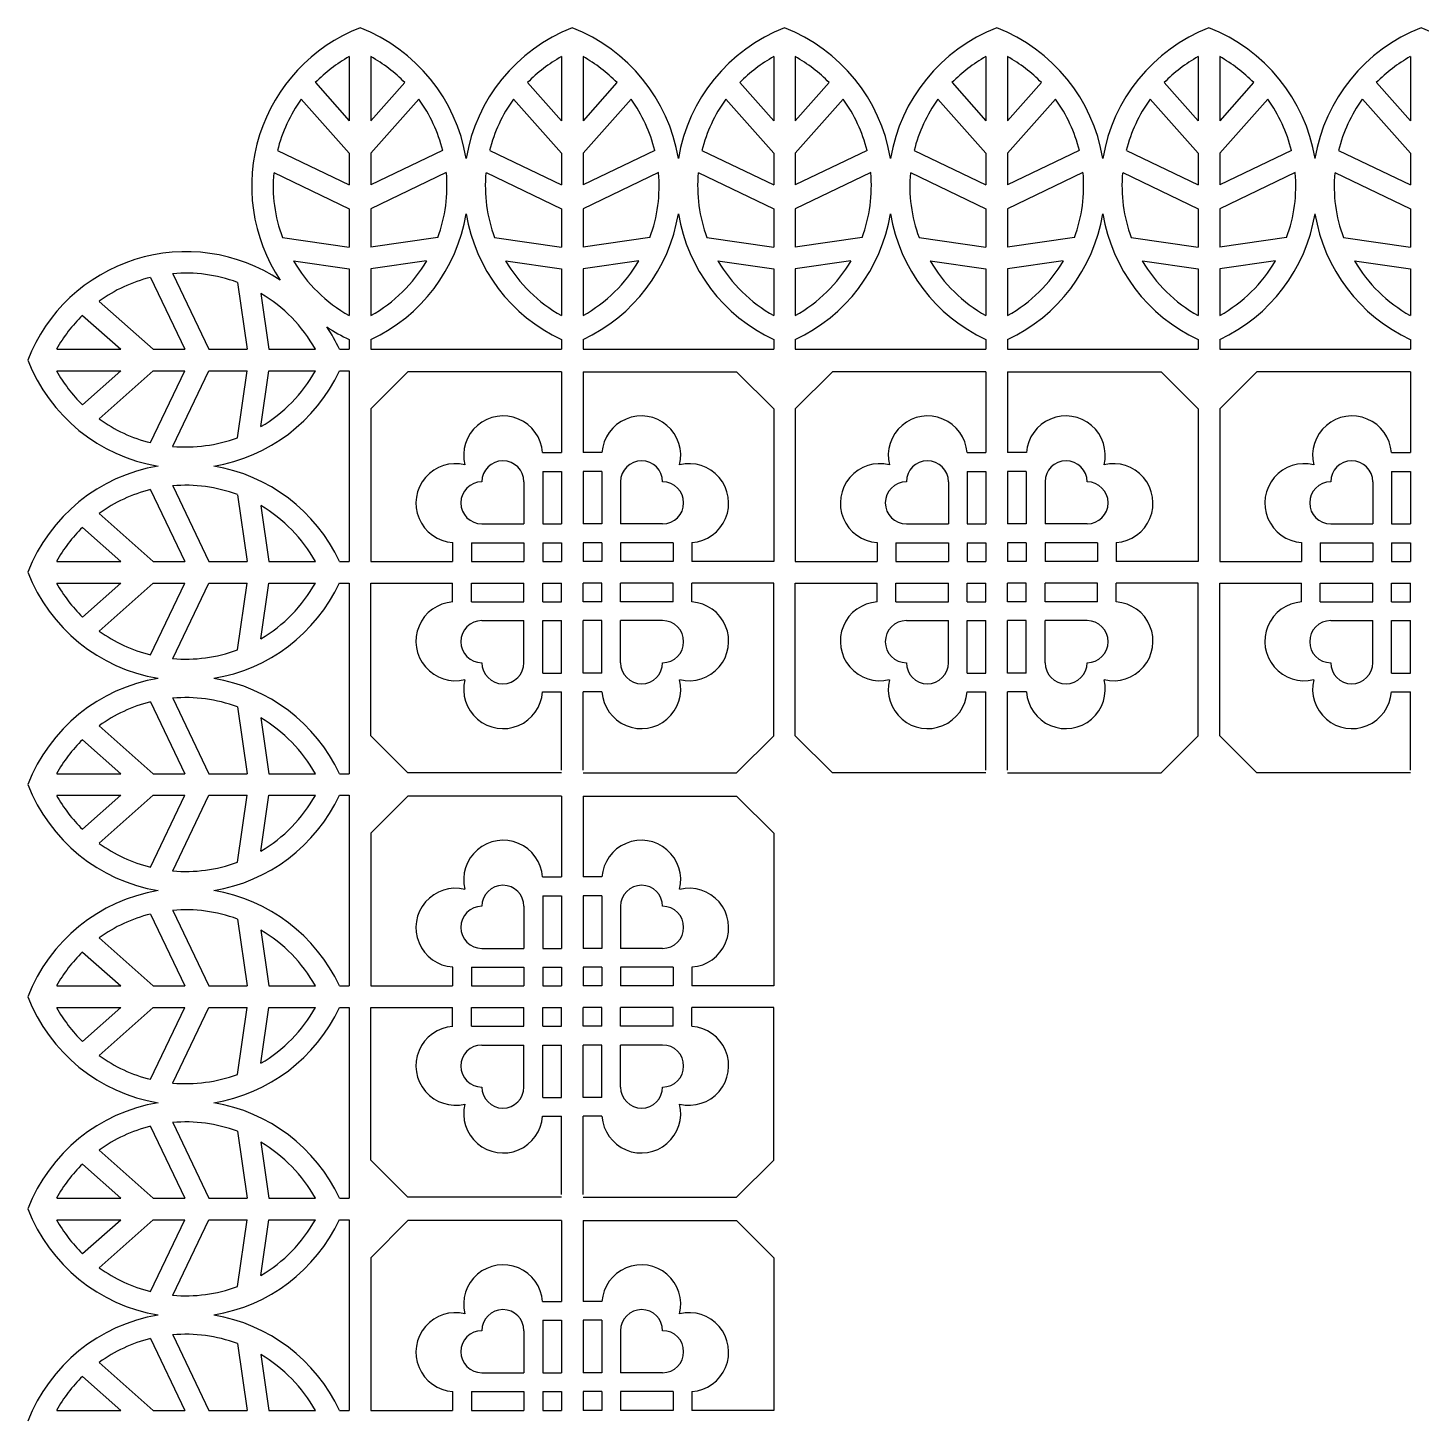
# Model space of a CAD drawing. Extents: x 232 to 433, y 77 to 278.
# Drawn here: x 231.8 to 332.5, y 177.8 to 278.4 of the extents above; entities that cross this region are included whole.
import ezdxf

# ---------------------------------------------------------------- set-up
doc = ezdxf.new("R2010")
doc.units = 0
doc.layers.get('0').update_dxf_attribs({"linetype": 'CONTINUOUS'})

msp = doc.modelspace()

# ---------------------------------------------------------------- linework, layer by layer
for p, q in [((255.05, 276.35), (255.05, 271.72)), ((256.61, 276.35), (256.61, 271.72)), ((270.38, 276.35), (270.38, 271.72)), ((271.94, 276.35), (271.94, 271.72)), ((285.72, 276.35), (285.72, 271.72)), ((287.27, 276.35), (287.27, 271.72)), ((301.05, 276.35), (301.05, 271.72)), ((302.61, 276.35), (302.61, 271.72)), ((316.38, 276.35), (316.38, 271.72)), ((317.94, 276.35), (317.94, 271.72)), ((331.72, 276.35), (331.72, 271.72)), ((252.6, 274.48), (255.05, 271.72)), ((259.06, 274.48), (256.61, 271.72)), ((267.93, 274.48), (270.38, 271.72)), ((274.39, 274.48), (271.94, 271.72)), ((283.26, 274.48), (285.72, 271.72)), ((289.73, 274.48), (287.27, 271.72)), ((298.6, 274.48), (301.05, 271.72)), ((305.06, 274.48), (302.61, 271.72)), ((313.93, 274.48), (316.38, 271.72)), ((320.39, 274.48), (317.94, 271.72)), ((329.26, 274.48), (331.72, 271.72)), ((251.58, 273.27), (255.05, 269.38)), ((260.07, 273.27), (256.61, 269.38)), ((266.92, 273.27), (270.38, 269.38)), ((275.41, 273.27), (271.94, 269.38)), ((282.25, 273.27), (285.72, 269.38)), ((290.74, 273.27), (287.27, 269.38)), ((297.58, 273.27), (301.05, 269.38)), ((306.07, 273.27), (302.61, 269.38)), ((312.92, 273.27), (316.38, 269.38)), ((321.41, 273.27), (317.94, 269.38)), ((328.25, 273.27), (331.72, 269.38)), ((249.87, 269.56), (255.05, 267.08)), ((255.05, 269.38), (255.05, 267.08)), ((261.79, 269.56), (256.61, 267.08)), ((256.61, 269.38), (256.61, 267.08)), ((265.2, 269.56), (270.38, 267.08)), ((270.38, 269.38), (270.38, 267.08)), ((277.13, 269.56), (271.94, 267.08)), ((271.94, 269.38), (271.94, 267.08)), ((280.53, 269.56), (285.72, 267.08)), ((285.72, 269.38), (285.72, 267.08)), ((292.46, 269.56), (287.27, 267.08)), ((287.27, 269.38), (287.27, 267.08)), ((295.86, 269.56), (301.05, 267.08)), ((301.05, 269.38), (301.05, 267.08)), ((307.79, 269.56), (302.61, 267.08)), ((302.61, 269.38), (302.61, 267.08)), ((311.2, 269.56), (316.38, 267.08)), ((316.38, 269.38), (316.38, 267.08)), ((323.12, 269.56), (317.94, 267.08)), ((317.94, 269.38), (317.94, 267.08)), ((326.53, 269.56), (331.72, 267.08)), ((331.72, 269.38), (331.72, 267.08)), ((249.6, 267.97), (255.05, 265.35)), ((262.06, 267.97), (256.61, 265.35)), ((264.93, 267.97), (270.38, 265.35)), ((277.39, 267.97), (271.94, 265.35)), ((280.26, 267.97), (285.72, 265.35)), ((292.73, 267.97), (287.27, 265.35)), ((295.6, 267.97), (301.05, 265.35)), ((308.06, 267.97), (302.61, 265.35)), ((310.93, 267.97), (316.38, 265.35)), ((323.39, 267.97), (317.94, 265.35)), ((326.26, 267.97), (331.72, 265.35)), ((255.05, 265.35), (255.05, 262.59)), ((256.61, 265.35), (256.61, 262.59)), ((270.38, 265.35), (270.38, 262.59)), ((271.94, 265.35), (271.94, 262.59)), ((285.72, 265.35), (285.72, 262.59)), ((287.27, 265.35), (287.27, 262.59)), ((301.05, 265.35), (301.05, 262.59)), ((302.61, 265.35), (302.61, 262.59)), ((316.38, 265.35), (316.38, 262.59)), ((317.94, 265.35), (317.94, 262.59)), ((331.72, 265.35), (331.72, 262.59)), ((250.22, 263.29), (255.05, 262.59)), ((261.44, 263.29), (256.61, 262.59)), ((265.55, 263.29), (270.38, 262.59)), ((276.77, 263.29), (271.94, 262.59)), ((280.89, 263.29), (285.72, 262.59)), ((292.1, 263.29), (287.27, 262.59)), ((296.22, 263.29), (301.05, 262.59)), ((307.44, 263.29), (302.61, 262.59)), ((311.55, 263.29), (316.38, 262.59)), ((322.77, 263.29), (317.94, 262.59)), ((326.89, 263.29), (331.72, 262.59)), ((251.02, 261.6), (255.05, 261.02)), ((255.05, 261.02), (255.05, 257.66)), ((260.64, 261.6), (256.61, 261.02)), ((256.61, 261.02), (256.61, 257.66)), ((266.35, 261.6), (270.38, 261.02)), ((270.38, 261.02), (270.38, 257.66)), ((275.97, 261.6), (271.94, 261.02)), ((271.94, 261.02), (271.94, 257.66)), ((281.69, 261.6), (285.72, 261.02)), ((285.72, 261.02), (285.72, 257.66)), ((291.3, 261.6), (287.27, 261.02)), ((287.27, 261.02), (287.27, 257.66)), ((297.02, 261.6), (301.05, 261.02)), ((301.05, 261.02), (301.05, 257.66)), ((306.64, 261.6), (302.61, 261.02)), ((302.61, 261.02), (302.61, 257.66)), ((312.35, 261.6), (316.38, 261.02)), ((316.38, 261.02), (316.38, 257.66)), ((321.97, 261.6), (317.94, 261.02)), ((317.94, 261.02), (317.94, 257.66)), ((327.68, 261.6), (331.72, 261.02)), ((331.72, 261.02), (331.72, 257.66)), ((240.69, 260.39), (243.18, 255.21)), ((242.29, 260.66), (244.9, 255.21)), ((246.97, 260.04), (247.67, 255.21)), ((248.66, 259.24), (249.24, 255.21)), ((236.99, 258.67), (240.88, 255.21)), ((235.78, 257.66), (238.54, 255.21)), ((255.05, 255.91), (255.05, 255.21)), ((256.61, 255.91), (256.61, 255.21)), ((270.38, 255.91), (270.38, 255.21)), ((271.94, 255.91), (271.94, 255.21)), ((285.72, 255.91), (285.72, 255.21)), ((287.27, 255.91), (287.27, 255.21)), ((301.05, 255.91), (301.05, 255.21)), ((302.61, 255.91), (302.61, 255.21)), ((316.38, 255.91), (316.38, 255.21)), ((317.94, 255.91), (317.94, 255.21)), ((331.72, 255.91), (331.72, 255.21)), ((233.91, 255.21), (238.54, 255.21)), ((240.88, 255.21), (243.18, 255.21)), ((244.9, 255.21), (247.67, 255.21)), ((249.24, 255.21), (252.6, 255.21)), ((254.35, 255.21), (255.05, 255.21)), ((256.61, 255.21), (270.38, 255.21)), ((271.94, 255.21), (285.72, 255.21)), ((287.27, 255.21), (301.05, 255.21)), ((302.61, 255.21), (316.38, 255.21)), ((317.94, 255.21), (331.72, 255.21)), ((233.91, 253.65), (238.54, 253.65)), ((235.78, 251.2), (238.54, 253.65)), ((236.99, 250.18), (240.88, 253.65)), ((240.69, 248.47), (243.18, 253.65)), ((240.88, 253.65), (243.18, 253.65)), ((242.29, 248.2), (244.9, 253.65)), ((244.9, 253.65), (247.67, 253.65)), ((246.97, 248.82), (247.67, 253.65)), ((248.66, 249.62), (249.24, 253.65)), ((249.24, 253.65), (252.6, 253.65)), ((254.35, 253.65), (255.05, 253.65)), ((255.05, 253.65), (255.05, 239.87)), ((259.29, 253.59), (256.61, 250.9)), ((270.38, 253.59), (259.29, 253.59)), ((270.38, 253.59), (270.38, 247.74)), ((271.94, 253.59), (283.03, 253.59)), ((271.94, 253.59), (271.94, 247.74)), ((283.03, 253.59), (285.72, 250.9)), ((289.96, 253.59), (287.27, 250.9)), ((301.05, 253.59), (289.96, 253.59)), ((301.05, 253.59), (301.05, 247.74)), ((302.61, 253.59), (313.7, 253.59)), ((302.61, 253.59), (302.61, 247.74)), ((313.7, 253.59), (316.38, 250.9)), ((320.62, 253.59), (317.94, 250.9)), ((331.72, 253.59), (320.62, 253.59)), ((331.72, 253.59), (331.72, 247.74)), ((256.61, 250.9), (256.61, 239.87)), ((285.72, 250.9), (285.72, 239.87)), ((287.27, 250.9), (287.27, 239.87)), ((316.38, 250.9), (316.38, 239.87)), ((317.94, 250.9), (317.94, 239.87)), ((269.02, 247.74), (270.38, 247.74)), ((273.3, 247.74), (271.94, 247.74)), ((299.69, 247.74), (301.05, 247.74)), ((303.97, 247.74), (302.61, 247.74)), ((330.35, 247.74), (331.72, 247.74)), ((267.67, 245.63), (267.67, 242.59)), ((269.03, 246.38), (269.03, 242.59)), ((269.03, 246.38), (270.38, 246.38)), ((270.38, 246.38), (270.38, 242.59)), ((271.94, 246.38), (271.94, 242.59)), ((273.3, 246.38), (271.94, 246.38)), ((273.3, 246.38), (273.3, 242.59)), ((274.65, 245.63), (274.65, 242.59)), ((298.34, 245.63), (298.34, 242.59)), ((299.69, 246.38), (299.69, 242.59)), ((299.69, 246.38), (301.05, 246.38)), ((301.05, 246.38), (301.05, 242.59)), ((302.61, 246.38), (302.61, 242.59)), ((303.96, 246.38), (302.61, 246.38)), ((303.96, 246.38), (303.96, 242.59)), ((305.32, 245.63), (305.32, 242.59)), ((329, 245.63), (329, 242.59)), ((330.36, 246.38), (330.36, 242.59)), ((330.36, 246.38), (331.72, 246.38)), ((331.72, 246.38), (331.72, 242.59)), ((240.69, 245.06), (243.18, 239.87)), ((242.29, 245.33), (244.9, 239.87)), ((246.97, 244.7), (247.67, 239.87)), ((248.66, 243.9), (249.24, 239.87)), ((236.99, 243.34), (240.88, 239.87)), ((235.78, 242.33), (238.54, 239.87)), ((264.63, 242.59), (267.67, 242.59)), ((269.03, 242.59), (270.38, 242.59)), ((273.3, 242.59), (271.94, 242.59)), ((277.69, 242.59), (274.65, 242.59)), ((295.3, 242.59), (298.34, 242.59)), ((299.69, 242.59), (301.05, 242.59)), ((303.96, 242.59), (302.61, 242.59)), ((308.36, 242.59), (305.32, 242.59)), ((325.96, 242.59), (329, 242.59)), ((330.36, 242.59), (331.72, 242.59)), ((262.52, 241.24), (262.52, 239.87)), ((263.87, 241.23), (267.67, 241.23)), ((263.87, 241.23), (263.87, 239.87)), ((267.67, 241.23), (267.67, 239.87)), ((269.03, 241.23), (270.38, 241.23)), ((269.03, 241.23), (269.03, 239.87)), ((270.38, 241.23), (270.38, 239.87)), ((271.94, 241.23), (271.94, 239.87)), ((273.3, 241.23), (271.94, 241.23)), ((273.3, 241.23), (273.3, 239.87)), ((278.45, 241.23), (274.65, 241.23)), ((274.65, 241.23), (274.65, 239.87)), ((278.45, 241.23), (278.45, 239.87)), ((279.81, 241.24), (279.81, 239.87)), ((293.18, 241.24), (293.18, 239.87)), ((294.54, 241.23), (294.54, 239.87)), ((294.54, 241.23), (298.34, 241.23)), ((298.34, 241.23), (298.34, 239.87)), ((299.69, 241.23), (301.05, 241.23)), ((299.69, 241.23), (299.69, 239.87)), ((301.05, 241.23), (301.05, 239.87)), ((302.61, 241.23), (302.61, 239.87)), ((303.96, 241.23), (302.61, 241.23)), ((303.96, 241.23), (303.96, 239.87)), ((305.32, 241.23), (305.32, 239.87)), ((309.12, 241.23), (305.32, 241.23)), ((309.12, 241.23), (309.12, 239.87)), ((310.47, 241.24), (310.47, 239.87)), ((323.85, 241.24), (323.85, 239.87)), ((325.21, 241.23), (325.21, 239.87)), ((325.21, 241.23), (329, 241.23)), ((329, 241.23), (329, 239.87)), ((330.36, 241.23), (331.72, 241.23)), ((330.36, 241.23), (330.36, 239.87)), ((331.72, 241.23), (331.72, 239.87)), ((233.91, 239.87), (238.54, 239.87)), ((240.88, 239.87), (243.18, 239.87)), ((244.9, 239.87), (247.67, 239.87)), ((249.24, 239.87), (252.6, 239.87)), ((254.35, 239.87), (255.05, 239.87)), ((256.61, 239.87), (262.52, 239.87)), ((263.87, 239.87), (267.67, 239.87)), ((269.03, 239.87), (270.38, 239.87)), ((273.3, 239.87), (271.94, 239.87)), ((278.45, 239.87), (274.65, 239.87)), ((285.72, 239.87), (279.81, 239.87)), ((287.27, 239.87), (293.18, 239.87)), ((294.54, 239.87), (298.34, 239.87)), ((299.69, 239.87), (301.05, 239.87)), ((303.96, 239.87), (302.61, 239.87)), ((309.12, 239.87), (305.32, 239.87)), ((316.38, 239.87), (310.47, 239.87)), ((317.94, 239.87), (323.85, 239.87)), ((325.21, 239.87), (329, 239.87)), ((330.36, 239.87), (331.72, 239.87)), ((233.91, 238.32), (238.54, 238.32)), ((235.78, 235.86), (238.54, 238.32)), ((236.99, 234.85), (240.88, 238.32)), ((240.69, 233.13), (243.18, 238.32)), ((240.88, 238.32), (243.18, 238.32)), ((242.29, 232.86), (244.9, 238.32)), ((244.9, 238.32), (247.67, 238.32)), ((246.97, 233.49), (247.67, 238.32)), ((248.66, 234.29), (249.24, 238.32)), ((249.24, 238.32), (252.6, 238.32)), ((254.35, 238.32), (255.05, 238.32)), ((255.05, 238.32), (255.05, 224.54)), ((256.61, 238.32), (262.52, 238.32)), ((256.61, 227.29), (256.61, 238.32)), ((262.52, 236.95), (262.52, 238.32)), ((263.87, 236.96), (263.87, 238.32)), ((263.87, 238.32), (267.67, 238.32)), ((267.67, 236.96), (267.67, 238.32)), ((269.03, 236.96), (269.03, 238.32)), ((269.03, 238.32), (270.38, 238.32)), ((270.38, 236.96), (270.38, 238.32)), ((271.94, 236.96), (271.94, 238.32)), ((273.3, 238.32), (271.94, 238.32)), ((273.3, 236.96), (273.3, 238.32)), ((274.65, 236.96), (274.65, 238.32)), ((278.45, 238.32), (274.65, 238.32)), ((278.45, 236.96), (278.45, 238.32)), ((285.72, 238.32), (279.81, 238.32)), ((279.81, 236.95), (279.81, 238.32)), ((285.72, 227.29), (285.72, 238.32)), ((287.27, 227.29), (287.27, 238.32)), ((287.27, 238.32), (293.18, 238.32)), ((293.18, 236.95), (293.18, 238.32)), ((294.54, 236.96), (294.54, 238.32)), ((294.54, 238.32), (298.34, 238.32)), ((298.34, 236.96), (298.34, 238.32)), ((299.69, 236.96), (299.69, 238.32)), ((299.69, 238.32), (301.05, 238.32)), ((301.05, 236.96), (301.05, 238.32)), ((302.61, 236.96), (302.61, 238.32)), ((303.96, 238.32), (302.61, 238.32)), ((303.96, 236.96), (303.96, 238.32)), ((305.32, 236.96), (305.32, 238.32)), ((309.12, 238.32), (305.32, 238.32)), ((309.12, 236.96), (309.12, 238.32)), ((316.38, 238.32), (310.47, 238.32)), ((310.47, 236.95), (310.47, 238.32)), ((316.38, 227.29), (316.38, 238.32)), ((317.94, 227.29), (317.94, 238.32)), ((317.94, 238.32), (323.85, 238.32)), ((323.85, 236.95), (323.85, 238.32)), ((325.21, 236.96), (325.21, 238.32)), ((325.21, 238.32), (329, 238.32)), ((329, 236.96), (329, 238.32)), ((330.36, 236.96), (330.36, 238.32)), ((330.36, 238.32), (331.72, 238.32)), ((331.72, 236.96), (331.72, 238.32)), ((263.87, 236.96), (267.67, 236.96)), ((269.03, 236.96), (270.38, 236.96)), ((273.3, 236.96), (271.94, 236.96)), ((278.45, 236.96), (274.65, 236.96)), ((294.54, 236.96), (298.34, 236.96)), ((299.69, 236.96), (301.05, 236.96)), ((303.96, 236.96), (302.61, 236.96)), ((309.12, 236.96), (305.32, 236.96)), ((325.21, 236.96), (329, 236.96)), ((330.36, 236.96), (331.72, 236.96)), ((264.63, 235.6), (267.67, 235.6)), ((267.67, 232.56), (267.67, 235.6)), ((269.03, 235.6), (270.38, 235.6)), ((269.03, 231.81), (269.03, 235.6)), ((270.38, 231.81), (270.38, 235.6)), ((273.3, 235.6), (271.94, 235.6)), ((271.94, 231.81), (271.94, 235.6)), ((273.3, 231.81), (273.3, 235.6)), ((274.65, 232.56), (274.65, 235.6)), ((277.69, 235.6), (274.65, 235.6)), ((295.3, 235.6), (298.34, 235.6)), ((298.34, 232.56), (298.34, 235.6)), ((299.69, 235.6), (301.05, 235.6)), ((299.69, 231.81), (299.69, 235.6)), ((301.05, 231.81), (301.05, 235.6)), ((302.61, 231.81), (302.61, 235.6)), ((303.96, 235.6), (302.61, 235.6)), ((303.96, 231.81), (303.96, 235.6)), ((305.32, 232.56), (305.32, 235.6)), ((308.36, 235.6), (305.32, 235.6)), ((325.96, 235.6), (329, 235.6)), ((329, 232.56), (329, 235.6)), ((330.36, 235.6), (331.72, 235.6)), ((330.36, 231.81), (330.36, 235.6)), ((331.72, 231.81), (331.72, 235.6)), ((269.03, 231.81), (270.38, 231.81)), ((273.3, 231.81), (271.94, 231.81)), ((299.69, 231.81), (301.05, 231.81)), ((303.96, 231.81), (302.61, 231.81)), ((330.36, 231.81), (331.72, 231.81)), ((240.69, 229.73), (243.18, 224.54)), ((242.29, 229.99), (244.9, 224.54)), ((269.02, 230.45), (270.38, 230.45)), ((270.38, 224.8), (270.38, 230.45)), ((271.94, 224.8), (271.94, 230.45)), ((273.3, 230.45), (271.94, 230.45)), ((299.69, 230.45), (301.05, 230.45)), ((301.05, 224.8), (301.05, 230.45)), ((302.61, 224.8), (302.61, 230.45)), ((303.97, 230.45), (302.61, 230.45)), ((330.35, 230.45), (331.72, 230.45)), ((331.72, 224.8), (331.72, 230.45)), ((246.97, 229.37), (247.67, 224.54)), ((248.66, 228.57), (249.24, 224.54)), ((236.99, 228.01), (240.88, 224.54)), ((235.78, 227), (238.54, 224.54)), ((259.29, 224.6), (256.61, 227.29)), ((283.03, 224.6), (285.72, 227.29)), ((289.96, 224.6), (287.27, 227.29)), ((313.7, 224.6), (316.38, 227.29)), ((320.62, 224.6), (317.94, 227.29)), ((233.91, 224.54), (238.54, 224.54)), ((240.88, 224.54), (243.18, 224.54)), ((244.9, 224.54), (247.67, 224.54)), ((249.24, 224.54), (252.6, 224.54)), ((254.35, 224.54), (255.05, 224.54)), ((270.38, 224.6), (259.29, 224.6)), ((271.94, 224.6), (283.03, 224.6)), ((301.05, 224.6), (289.96, 224.6)), ((302.61, 224.6), (313.7, 224.6)), ((331.72, 224.6), (320.62, 224.6)), ((233.91, 222.98), (238.54, 222.98)), ((235.78, 220.53), (238.54, 222.98)), ((236.99, 219.52), (240.88, 222.98)), ((240.69, 217.8), (243.18, 222.98)), ((240.88, 222.98), (243.18, 222.98)), ((242.29, 217.53), (244.9, 222.98)), ((244.9, 222.98), (247.67, 222.98)), ((246.97, 218.16), (247.67, 222.98)), ((248.66, 218.95), (249.24, 222.98)), ((249.24, 222.98), (252.6, 222.98)), ((254.35, 222.98), (255.05, 222.98)), ((255.05, 222.98), (255.05, 209.21)), ((259.29, 222.92), (256.61, 220.24)), ((270.38, 222.92), (259.29, 222.92)), ((270.38, 222.92), (270.38, 217.08)), ((271.94, 222.92), (283.03, 222.92)), ((271.94, 222.92), (271.94, 217.08)), ((283.03, 222.92), (285.72, 220.24)), ((256.61, 220.24), (256.61, 209.21)), ((285.72, 220.24), (285.72, 209.21)), ((269.02, 217.08), (270.38, 217.08)), ((273.3, 217.08), (271.94, 217.08)), ((269.03, 215.72), (269.03, 211.92)), ((269.03, 215.72), (270.38, 215.72)), ((270.38, 215.72), (270.38, 211.92)), ((271.94, 215.72), (271.94, 211.92)), ((273.3, 215.72), (271.94, 215.72)), ((273.3, 215.72), (273.3, 211.92)), ((242.29, 214.66), (244.9, 209.21)), ((267.67, 214.96), (267.67, 211.92)), ((274.65, 214.96), (274.65, 211.92)), ((240.69, 214.39), (243.18, 209.21)), ((246.97, 214.04), (247.67, 209.21)), ((236.99, 212.68), (240.88, 209.21)), ((248.66, 213.24), (249.24, 209.21)), ((235.78, 211.66), (238.54, 209.21)), ((264.63, 211.92), (267.67, 211.92)), ((269.03, 211.92), (270.38, 211.92)), ((273.3, 211.92), (271.94, 211.92)), ((277.69, 211.92), (274.65, 211.92)), ((262.52, 210.57), (262.52, 209.21)), ((263.87, 210.57), (263.87, 209.21)), ((263.87, 210.57), (267.67, 210.57)), ((267.67, 210.57), (267.67, 209.21)), ((269.03, 210.57), (270.38, 210.57)), ((269.03, 210.57), (269.03, 209.21)), ((270.38, 210.57), (270.38, 209.21)), ((271.94, 210.57), (271.94, 209.21)), ((273.3, 210.57), (271.94, 210.57)), ((273.3, 210.57), (273.3, 209.21)), ((274.65, 210.57), (274.65, 209.21)), ((278.45, 210.57), (274.65, 210.57)), ((278.45, 210.57), (278.45, 209.21)), ((279.81, 210.57), (279.81, 209.21)), ((233.91, 209.21), (238.54, 209.21)), ((240.88, 209.21), (243.18, 209.21)), ((244.9, 209.21), (247.67, 209.21)), ((249.24, 209.21), (252.6, 209.21)), ((254.35, 209.21), (255.05, 209.21)), ((256.61, 209.21), (262.52, 209.21)), ((263.87, 209.21), (267.67, 209.21)), ((269.03, 209.21), (270.38, 209.21)), ((273.3, 209.21), (271.94, 209.21)), ((278.45, 209.21), (274.65, 209.21)), ((285.72, 209.21), (279.81, 209.21)), ((233.91, 207.65), (238.54, 207.65)), ((235.78, 205.2), (238.54, 207.65)), ((236.99, 204.19), (240.88, 207.65)), ((240.69, 202.47), (243.18, 207.65)), ((240.88, 207.65), (243.18, 207.65)), ((242.29, 202.2), (244.9, 207.65)), ((244.9, 207.65), (247.67, 207.65)), ((246.97, 202.82), (247.67, 207.65)), ((248.66, 203.62), (249.24, 207.65)), ((249.24, 207.65), (252.6, 207.65)), ((254.35, 207.65), (255.05, 207.65)), ((255.05, 207.65), (255.05, 193.88)), ((256.61, 196.62), (256.61, 207.65)), ((256.61, 207.65), (262.52, 207.65)), ((262.52, 206.29), (262.52, 207.65)), ((263.87, 206.3), (263.87, 207.65)), ((263.87, 207.65), (267.67, 207.65)), ((267.67, 206.3), (267.67, 207.65)), ((269.03, 206.3), (269.03, 207.65)), ((269.03, 207.65), (270.38, 207.65)), ((270.38, 206.3), (270.38, 207.65)), ((271.94, 206.3), (271.94, 207.65)), ((273.3, 207.65), (271.94, 207.65)), ((273.3, 206.3), (273.3, 207.65)), ((274.65, 206.3), (274.65, 207.65)), ((278.45, 207.65), (274.65, 207.65)), ((278.45, 206.3), (278.45, 207.65)), ((285.72, 207.65), (279.81, 207.65)), ((279.81, 206.29), (279.81, 207.65)), ((285.72, 196.62), (285.72, 207.65)), ((263.87, 206.3), (267.67, 206.3)), ((269.03, 206.3), (270.38, 206.3)), ((273.3, 206.3), (271.94, 206.3)), ((278.45, 206.3), (274.65, 206.3)), ((264.63, 204.94), (267.67, 204.94)), ((267.67, 201.9), (267.67, 204.94)), ((269.03, 204.94), (270.38, 204.94)), ((269.03, 201.14), (269.03, 204.94)), ((270.38, 201.14), (270.38, 204.94)), ((271.94, 201.14), (271.94, 204.94)), ((273.3, 204.94), (271.94, 204.94)), ((273.3, 201.14), (273.3, 204.94)), ((274.65, 201.9), (274.65, 204.94)), ((277.69, 204.94), (274.65, 204.94)), ((269.03, 201.14), (270.38, 201.14)), ((273.3, 201.14), (271.94, 201.14)), ((242.29, 199.33), (244.9, 193.88)), ((269.02, 199.79), (270.38, 199.79)), ((270.38, 194.14), (270.38, 199.79)), ((271.94, 194.14), (271.94, 199.79)), ((273.3, 199.79), (271.94, 199.79)), ((240.69, 199.06), (243.18, 193.88)), ((246.97, 198.71), (247.67, 193.88)), ((236.99, 197.34), (240.88, 193.88)), ((248.66, 197.91), (249.24, 193.88)), ((235.78, 196.33), (238.54, 193.88)), ((259.29, 193.94), (256.61, 196.62)), ((283.03, 193.94), (285.72, 196.62)), ((233.91, 193.88), (238.54, 193.88)), ((240.88, 193.88), (243.18, 193.88)), ((244.9, 193.88), (247.67, 193.88)), ((249.24, 193.88), (252.6, 193.88)), ((254.35, 193.88), (255.05, 193.88)), ((270.38, 193.94), (259.29, 193.94)), ((271.94, 193.94), (283.03, 193.94)), ((233.91, 192.32), (238.54, 192.32)), ((235.78, 189.87), (238.54, 192.32)), ((236.99, 188.85), (240.88, 192.32)), ((240.69, 187.13), (243.18, 192.32)), ((240.88, 192.32), (243.18, 192.32)), ((242.29, 186.87), (244.9, 192.32)), ((244.9, 192.32), (247.67, 192.32)), ((246.97, 187.49), (247.67, 192.32)), ((248.66, 188.29), (249.24, 192.32)), ((249.24, 192.32), (252.6, 192.32)), ((254.35, 192.32), (255.05, 192.32)), ((255.05, 192.32), (255.05, 178.54)), ((259.29, 192.26), (256.61, 189.57)), ((270.38, 192.26), (259.29, 192.26)), ((270.38, 192.26), (270.38, 186.41)), ((271.94, 192.26), (283.03, 192.26)), ((271.94, 192.26), (271.94, 186.41)), ((283.03, 192.26), (285.72, 189.57)), ((256.61, 189.57), (256.61, 178.54)), ((285.72, 189.57), (285.72, 178.54)), ((269.02, 186.41), (270.38, 186.41)), ((273.3, 186.41), (271.94, 186.41)), ((267.67, 184.3), (267.67, 181.26)), ((269.03, 185.05), (269.03, 181.26)), ((269.03, 185.05), (270.38, 185.05)), ((270.38, 185.05), (270.38, 181.26)), ((271.94, 185.05), (271.94, 181.26)), ((273.3, 185.05), (271.94, 185.05)), ((273.3, 185.05), (273.3, 181.26)), ((274.65, 184.3), (274.65, 181.26)), ((240.69, 183.73), (243.18, 178.54)), ((242.29, 184), (244.9, 178.54)), ((246.97, 183.37), (247.67, 178.54)), ((248.66, 182.57), (249.24, 178.54)), ((236.99, 182.01), (240.88, 178.54)), ((264.63, 181.26), (267.67, 181.26)), ((269.03, 181.26), (270.38, 181.26)), ((273.3, 181.26), (271.94, 181.26)), ((277.69, 181.26), (274.65, 181.26)), ((235.78, 181), (238.54, 178.54)), ((262.52, 179.91), (262.52, 178.54)), ((263.87, 179.9), (263.87, 178.54)), ((263.87, 179.9), (267.67, 179.9)), ((267.67, 179.9), (267.67, 178.54)), ((269.03, 179.9), (270.38, 179.9)), ((269.03, 179.9), (269.03, 178.54)), ((270.38, 179.9), (270.38, 178.54)), ((271.94, 179.9), (271.94, 178.54)), ((273.3, 179.9), (271.94, 179.9)), ((273.3, 179.9), (273.3, 178.54)), ((274.65, 179.9), (274.65, 178.54)), ((278.45, 179.9), (274.65, 179.9)), ((278.45, 179.9), (278.45, 178.54)), ((279.81, 179.91), (279.81, 178.54)), ((233.91, 178.54), (238.54, 178.54)), ((240.88, 178.54), (243.18, 178.54)), ((244.9, 178.54), (247.67, 178.54)), ((249.24, 178.54), (252.6, 178.54)), ((254.35, 178.54), (255.05, 178.54)), ((256.61, 178.54), (262.52, 178.54)), ((263.87, 178.54), (267.67, 178.54)), ((269.03, 178.54), (270.38, 178.54)), ((273.3, 178.54), (271.94, 178.54)), ((278.45, 178.54), (274.65, 178.54)), ((285.72, 178.54), (279.81, 178.54))]:
    msp.add_line(p, q)
for centre, radius, start, end in [((260.25, 267), 12.25, 111.1503, 213.7771), ((251.41, 267), 12.25, 9.4075, 68.8497), ((275.58, 267), 12.25, 111.1503, 170.5925), ((266.74, 267), 12.25, 9.4075, 68.8497), ((290.92, 267), 12.25, 111.1503, 170.5925), ((282.07, 267), 12.25, 9.4075, 68.8497), ((306.25, 267), 12.25, 111.1503, 170.5925), ((297.41, 267), 12.25, 9.4075, 68.8497), ((321.58, 267), 12.25, 111.1503, 170.5925), ((312.74, 267), 12.25, 9.4075, 68.8497), ((336.91, 267), 12.25, 111.1503, 170.5925), ((328.07, 267), 12.25, 9.4075, 68.8497), ((260.25, 267), 10.7, 119.0844, 135.6876), ((251.41, 267), 10.7, 44.3124, 60.9156), ((275.58, 267), 10.7, 119.0844, 135.6876), ((266.74, 267), 10.7, 44.3124, 60.9156), ((290.92, 267), 10.7, 119.0844, 135.6876), ((282.07, 267), 10.7, 44.3124, 60.9156), ((306.25, 267), 10.7, 119.0844, 135.6876), ((297.41, 267), 10.7, 44.3124, 60.9156), ((321.58, 267), 10.7, 119.0844, 135.6876), ((312.74, 267), 10.7, 44.3124, 60.9156), ((336.91, 267), 10.7, 119.0844, 135.6876), ((260.25, 267), 10.7, 144.1208, 166.146), ((251.41, 267), 10.7, 13.854, 35.8792), ((275.58, 267), 10.7, 144.1208, 166.146), ((266.74, 267), 10.7, 13.854, 35.8792), ((290.92, 267), 10.7, 144.1208, 166.146), ((282.07, 267), 10.7, 13.854, 35.8792), ((306.25, 267), 10.7, 144.1208, 166.146), ((297.41, 267), 10.7, 13.854, 35.8792), ((321.58, 267), 10.7, 144.1208, 166.146), ((312.74, 267), 10.7, 13.854, 35.8792), ((336.91, 267), 10.7, 144.1208, 166.146), ((260.25, 267), 10.7, 174.833, 200.3382), ((251.41, 267), 10.7, 339.6618, 5.167), ((275.58, 267), 10.7, 174.833, 200.3382), ((266.74, 267), 10.7, 339.6618, 5.167), ((290.92, 267), 10.7, 174.833, 200.3382), ((282.07, 267), 10.7, 339.6618, 5.167), ((306.25, 267), 10.7, 174.833, 200.3382), ((297.41, 267), 10.7, 339.6618, 5.167), ((321.58, 267), 10.7, 174.833, 200.3382), ((312.74, 267), 10.7, 339.6618, 5.167), ((336.91, 267), 10.7, 174.833, 200.3382), ((251.41, 267), 12.25, 295.1089, 350.5925), ((275.58, 267), 12.25, 189.4075, 244.8911), ((266.74, 267), 12.25, 295.1089, 350.5925), ((290.92, 267), 12.25, 189.4075, 244.8911), ((282.07, 267), 12.25, 295.1089, 350.5925), ((306.25, 267), 12.25, 189.4075, 244.8911), ((297.41, 267), 12.25, 295.1089, 350.5925), ((321.58, 267), 12.25, 189.4075, 244.8911), ((312.74, 267), 12.25, 295.1089, 350.5925), ((336.91, 267), 12.25, 189.4075, 244.8911), ((243.25, 250.01), 12.25, 56.2229, 158.8497), ((260.25, 267), 10.7, 210.3537, 240.9156), ((251.41, 267), 10.7, 299.0844, 329.6463), ((275.58, 267), 10.7, 210.3537, 240.9156), ((266.74, 267), 10.7, 299.0844, 329.6463), ((290.92, 267), 10.7, 210.3537, 240.9156), ((282.07, 267), 10.7, 299.0844, 329.6463), ((306.25, 267), 10.7, 210.3537, 240.9156), ((297.41, 267), 10.7, 299.0844, 329.6463), ((321.58, 267), 10.7, 210.3537, 240.9156), ((312.74, 267), 10.7, 299.0844, 329.6463), ((336.91, 267), 10.7, 210.3537, 240.9156), ((243.25, 250.01), 10.7, 103.854, 125.8792), ((243.25, 250.01), 10.7, 69.6618, 95.167), ((243.25, 250.01), 10.7, 29.0844, 59.6463), ((243.25, 250.01), 10.7, 134.3124, 150.9156), ((260.25, 267), 12.25, 236.2229, 244.8911), ((243.25, 250.01), 12.25, 25.1089, 33.7771), ((243.25, 258.85), 12.25, 201.1503, 260.5925), ((243.25, 258.85), 10.7, 209.0844, 225.6876), ((243.25, 258.85), 12.25, 279.4075, 334.8911), ((243.25, 258.85), 10.7, 300.3537, 330.9156), ((243.25, 258.85), 10.7, 234.1208, 256.146), ((266.17, 247.54), 2.85, 4.0171, 193.8388), ((276.15, 247.54), 2.85, 346.1612, 175.9829), ((296.84, 247.54), 2.85, 4.0171, 193.8388), ((306.82, 247.54), 2.85, 346.1612, 175.9829), ((327.5, 247.54), 2.85, 4.0171, 193.8388), ((243.25, 258.85), 10.7, 264.833, 290.3382), ((243.25, 234.68), 12.25, 99.4075, 158.8497), ((243.25, 234.68), 12.25, 25.1089, 80.5925), ((262.72, 244.09), 2.85, 76.1612, 265.9829), ((266.15, 245.63), 1.52, 0, 180), ((276.17, 245.63), 1.52, 0, 180), ((279.61, 244.09), 2.85, 274.0171, 103.8388), ((293.38, 244.09), 2.85, 76.1612, 265.9829), ((296.82, 245.63), 1.52, 0, 180), ((306.84, 245.63), 1.52, 0, 180), ((310.27, 244.09), 2.85, 274.0171, 103.8388), ((324.05, 244.09), 2.85, 76.1612, 265.9829), ((327.48, 245.63), 1.52, 0, 180), ((264.63, 244.11), 1.52, 90, 270), ((277.69, 244.11), 1.52, 270, 90), ((295.3, 244.11), 1.52, 90, 270), ((308.36, 244.11), 1.52, 270, 90), ((325.96, 244.11), 1.52, 90, 270), ((243.25, 234.68), 10.7, 103.854, 125.8792), ((243.25, 234.68), 10.7, 69.6618, 95.167), ((243.25, 234.68), 10.7, 29.0844, 59.6463), ((243.25, 234.68), 10.7, 134.3124, 150.9156), ((243.25, 243.52), 12.25, 201.1503, 260.5925), ((243.25, 243.52), 10.7, 209.0844, 225.6876), ((243.25, 243.52), 12.25, 279.4075, 334.8911), ((243.25, 243.52), 10.7, 300.3537, 330.9156), ((262.72, 234.11), 2.85, 94.0171, 283.8388), ((279.61, 234.11), 2.85, 256.1612, 85.9829), ((293.38, 234.11), 2.85, 94.0171, 283.8388), ((310.27, 234.11), 2.85, 256.1612, 85.9829), ((324.05, 234.11), 2.85, 94.0171, 283.8388), ((264.63, 234.08), 1.52, 90, 270), ((277.69, 234.08), 1.52, 270, 90), ((295.3, 234.08), 1.52, 90, 270), ((308.36, 234.08), 1.52, 270, 90), ((325.96, 234.08), 1.52, 90, 270), ((243.25, 243.52), 10.7, 234.1208, 256.146), ((243.25, 243.52), 10.7, 264.833, 290.3382), ((266.15, 232.56), 1.52, 180, 0), ((276.17, 232.56), 1.52, 180, 360), ((296.82, 232.56), 1.52, 180, 0), ((306.84, 232.56), 1.52, 180, 360), ((327.48, 232.56), 1.52, 180, 0), ((243.25, 219.34), 12.25, 99.4075, 158.8497), ((243.25, 219.34), 12.25, 25.1089, 80.5925), ((266.17, 230.65), 2.85, 166.1612, 355.9829), ((276.15, 230.65), 2.85, 184.0171, 13.8388), ((296.84, 230.65), 2.85, 166.1612, 355.9829), ((306.82, 230.65), 2.85, 184.0171, 13.8388), ((327.5, 230.65), 2.85, 166.1612, 355.9829), ((243.25, 219.34), 10.7, 103.854, 125.8792), ((243.25, 219.34), 10.7, 69.6618, 95.167), ((243.25, 219.34), 10.7, 29.0844, 59.6463), ((243.25, 219.34), 10.7, 134.3124, 150.9156), ((243.25, 228.18), 12.25, 201.1503, 260.5925), ((243.25, 228.18), 10.7, 209.0844, 225.6876), ((243.25, 228.18), 12.25, 279.4075, 334.8911), ((243.25, 228.18), 10.7, 300.3537, 330.9156), ((243.25, 228.18), 10.7, 234.1208, 256.146), ((266.17, 216.88), 2.85, 4.0171, 193.8388), ((276.15, 216.88), 2.85, 346.1612, 175.9829), ((243.25, 228.18), 10.7, 264.833, 290.3382), ((266.15, 214.96), 1.52, 0, 180), ((276.17, 214.96), 1.52, 0, 180), ((243.25, 204.01), 12.25, 99.4075, 158.8497), ((243.25, 204.01), 12.25, 25.1089, 80.5925), ((262.72, 213.42), 2.85, 76.1612, 265.9829), ((279.61, 213.42), 2.85, 274.0171, 103.8388), ((243.25, 204.01), 10.7, 69.6618, 95.167), ((264.63, 213.44), 1.52, 90, 270), ((277.69, 213.44), 1.52, 270, 90), ((243.25, 204.01), 10.7, 103.854, 125.8792), ((243.25, 204.01), 10.7, 29.0844, 59.6463), ((243.25, 204.01), 10.7, 134.3124, 150.9156), ((243.25, 212.85), 12.25, 201.1503, 260.5925), ((243.25, 212.85), 10.7, 209.0844, 225.6876), ((243.25, 212.85), 12.25, 279.4075, 334.8911), ((243.25, 212.85), 10.7, 300.3537, 330.9156), ((262.72, 203.44), 2.85, 94.0171, 283.8388), ((279.61, 203.44), 2.85, 256.1612, 85.9829), ((264.63, 203.42), 1.52, 90, 270), ((277.69, 203.42), 1.52, 270, 90), ((243.25, 212.85), 10.7, 234.1208, 256.146), ((243.25, 212.85), 10.7, 264.833, 290.3382), ((266.15, 201.9), 1.52, 180, 0), ((276.17, 201.9), 1.52, 180, 360), ((243.25, 188.68), 12.25, 99.4075, 158.8497), ((243.25, 188.68), 12.25, 25.1089, 80.5925), ((266.17, 199.99), 2.85, 166.1612, 355.9829), ((276.15, 199.99), 2.85, 184.0171, 13.8388), ((243.25, 188.68), 10.7, 69.6618, 95.167), ((243.25, 188.68), 10.7, 103.854, 125.8792), ((243.25, 188.68), 10.7, 29.0844, 59.6463), ((243.25, 188.68), 10.7, 134.3124, 150.9156), ((243.25, 197.52), 12.25, 201.1503, 260.5925), ((243.25, 197.52), 10.7, 209.0844, 225.6876), ((243.25, 197.52), 12.25, 279.4075, 334.8911), ((243.25, 197.52), 10.7, 300.3537, 330.9156), ((243.25, 197.52), 10.7, 234.1208, 256.146), ((266.17, 186.21), 2.85, 4.0171, 193.8388), ((276.15, 186.21), 2.85, 346.1612, 175.9829), ((243.25, 197.52), 10.7, 264.833, 290.3382), ((243.25, 173.34), 12.25, 99.4075, 158.8497), ((243.25, 173.34), 12.25, 25.1089, 80.5925), ((262.72, 182.75), 2.85, 76.1612, 265.9829), ((266.15, 184.3), 1.52, 0, 180), ((276.17, 184.3), 1.52, 0, 180), ((279.61, 182.75), 2.85, 274.0171, 103.8388), ((264.63, 182.78), 1.52, 90, 270), ((277.69, 182.78), 1.52, 270, 90), ((243.25, 173.34), 10.7, 103.854, 125.8792), ((243.25, 173.34), 10.7, 69.6618, 95.167), ((243.25, 173.34), 10.7, 29.0844, 59.6463), ((243.25, 173.34), 10.7, 134.3124, 150.9156)]:
    msp.add_arc(centre, radius, start, end)

doc.saveas('drawing.dxf')
